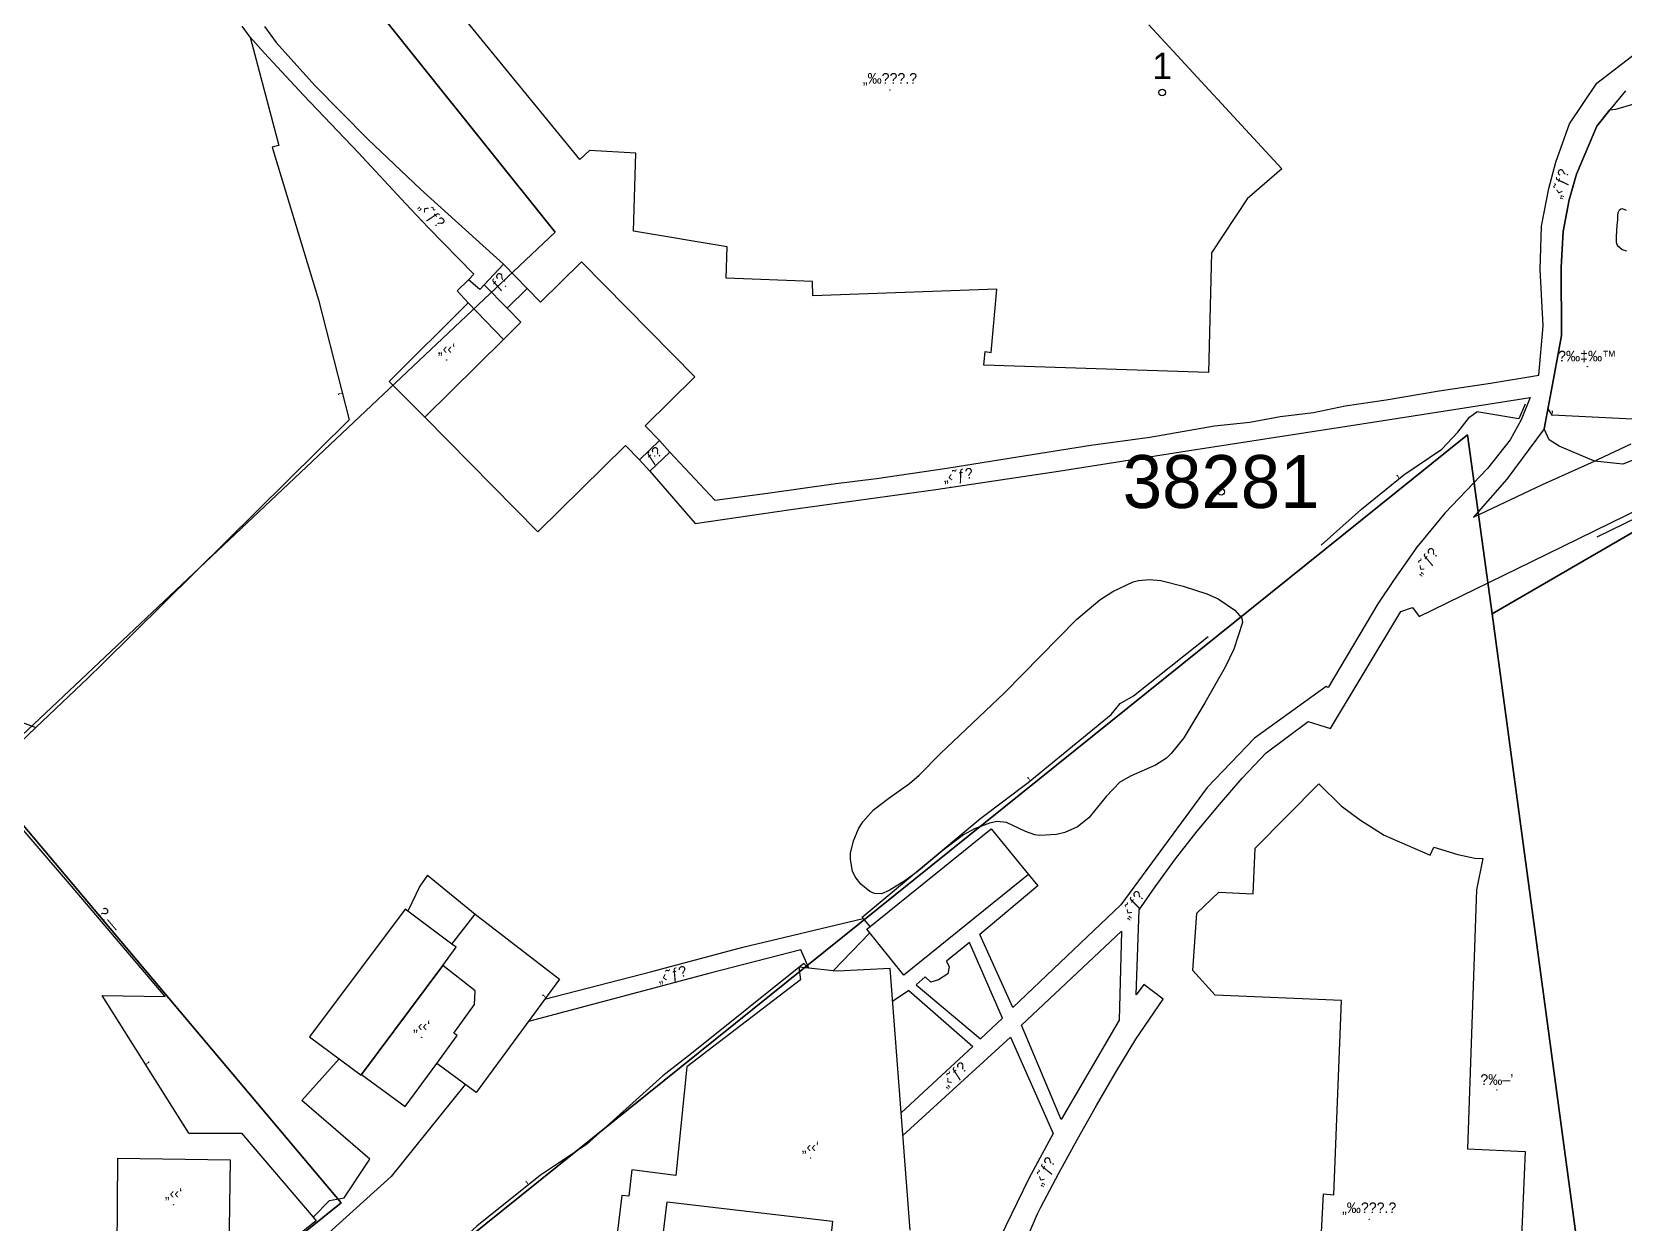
# Model space of a CAD drawing. Header units: metres. Extents: x 218299 to 220222, y 572714 to 574340.
# Drawn here: x 219105.7 to 219226, y 573741.8 to 573831.8 of the extents above; entities that cross this region are included whole.
import ezdxf
from ezdxf.enums import TextEntityAlignment as Align

# ---------------------------------------------------------------- set-up
doc = ezdxf.new("R2010")
doc.units = ezdxf.units.M
doc.header["$MEASUREMENT"] = 0
for name, color, linetype in [('1601', 44, 'LANDBORDER'), ('1602', 44, 'Continuous'), ('1603', 44, 'Continuous'), ('A_POINTS', 2, 'Continuous'), ('M2200', 253, 'Continuous'), ('M2202', 253, 'Continuous'), ('M2204', 253, 'Continuous'), ('M2207', 253, 'Continuous'), ('M2407', 253, 'Continuous'), ('M2408', 253, 'Continuous'), ('M2412', 253, 'Continuous'), ('M2601', 253, 'Continuous'), ('M2603', 253, 'Continuous'), ('M2605', 253, 'Continuous'), ('M2802', 253, 'Continuous'), ('M2804', 253, 'Continuous')]:
    doc.layers.add(name, color=color, linetype=linetype)
doc.styles.add('HEBTXT', font='HEBTXT')
doc.styles.add('MAVAT_HEBTXT', font='HEBTXT')
doc.linetypes.add('LANDBORDER', pattern='A,6.25,[208,elecad.shx,S=0.02,R=0,X=-0.6,Y=0],12.5,[208,elecad.shx,S=0.02,R=180,X=0.6,Y=0],6.25', length=25)

# ---------------------------------------------------------------- blocks, each defined once
blk = doc.blocks.new('1601')
at = {"layer": 'A_POINTS'}
blk.add_circle((0, 0), 0.25, dxfattribs=at)
at = {"color": 0, "style": 'HEBTXT'}
blk.add_attdef('LOT_NUM', text='', height=4, dxfattribs=at).set_placement((0, -1.22), align=Align.CENTER)
blk = doc.blocks.new('1603')
at = {"layer": 'A_POINTS'}
blk.add_circle((0, 0), 0.25, dxfattribs=at)
at = {"color": 0, "style": 'HEBTXT'}
blk.add_attdef('PARCEL_NUM', text='', height=2, dxfattribs=at).set_placement((0, 1), align=Align.CENTER)
at = {"color": 0, "style": 'HEBTXT', "flags": 1}
blk.add_attdef('LOT_NUM', text='', height=2, dxfattribs=at).set_placement((0, -2.5), align=Align.CENTER)
blk = doc.blocks.new('M2802')
blk.add_circle((0, 0), 0.025)
at = {"style": 'MAVAT_HEBTXT'}
blk.add_attdef('NAME', text='', height=0.8, dxfattribs=at).set_placement((0, 1.59), align=Align.MIDDLE)
blk = doc.blocks.new('M2804')
blk.add_circle((0, 0), 0.025)
at = {"style": 'MAVAT_HEBTXT'}
blk.add_attdef('NAME', text='', height=0.8, dxfattribs=at).set_placement((0, 1.59), align=Align.MIDDLE)
blk = doc.blocks.new('M2207')
blk.add_circle((0, 0), 0.025)
at = {"style": 'MAVAT_HEBTXT'}
blk.add_attdef('NAME', text='', height=0.8, dxfattribs=at).set_placement((0, 1.59), align=Align.MIDDLE)
blk = doc.blocks.new('M2408')
blk.add_circle((0, 0), 0.025)
at = {"style": 'MAVAT_HEBTXT'}
blk.add_attdef('NAME', text='', height=0.8, dxfattribs=at).set_placement((0, 1.59), align=Align.MIDDLE)
blk = doc.blocks.new('M2412')
blk.add_circle((0, 0), 0.025)
at = {"style": 'MAVAT_HEBTXT'}
blk.add_attdef('NAME', text='', height=0.8, dxfattribs=at).set_placement((0, 1.59), align=Align.MIDDLE)
blk = doc.blocks.new('M2601')
blk.add_circle((0, 0), 0.025)
at = {"style": 'MAVAT_HEBTXT'}
blk.add_attdef('NAME', text='', height=0.8, dxfattribs=at).set_placement((0, 1.59), align=Align.MIDDLE)
blk = doc.blocks.new('M2605')
blk.add_circle((0, 0), 0.025)
at = {"style": 'MAVAT_HEBTXT'}
blk.add_attdef('NAME', text='', height=0.8, dxfattribs=at).set_placement((0, 1.59), align=Align.MIDDLE)
blk = doc.blocks.new('M2202')
blk.add_circle((0, 0), 0.025)
at = {"style": 'MAVAT_HEBTXT'}
blk.add_attdef('NAME', text='', height=0.8, dxfattribs=at).set_placement((0, 1.59), align=Align.MIDDLE)
blk = doc.blocks.new('111')
at = {"layer": 'M2200'}
for points in [[(219135.39, 573802.73, 580.32), (219135.39, 573802.73, 580.32), (219141.34, 573808.6, 580.32), (219142.65, 573809.89, 580.32), (219141.61, 573810.95, 579.57), (219141.61, 573810.95, 579.57), (219141.61, 573810.95, 579.57), (219143.13, 573812.45, 579.57), (219143.13, 573812.45, 579.57), (219143.13, 573812.45, 579.57), (219144.14, 573811.42, 580.25), (219147.24, 573814.47, 580.25), (219155.8, 573805.78, 580.25), (219152.04, 573802.08, 580.25), (219153.13, 573800.97, 579.42), (219153.13, 573800.97, 579.42), (219151.63, 573799.49, 579.42), (219151.63, 573799.49, 579.42), (219151.63, 573799.49, 579.42), (219150.56, 573800.57, 580.25), (219143.94, 573794.05, 580.25)], [(219181.01, 573768.18, 578.15), (219181.01, 573768.18, 578.15), (219171.61, 573760.57, 578.15), (219168.81, 573764.03, 578.15), (219169.06, 573764.23, 578.15), (219178.21, 573771.63, 578.15), (219181.01, 573768.18, 578.15)], [(219133.9, 573765.54, 578.75), (219126.69, 573755.91, 578.75), (219130.58, 573753.01, 578.82), (219130.61, 573753.05, 578.82), (219136.75, 573761.29, 578.82), (219137.77, 573762.67, 578.82), (219137.44, 573762.91, 578.82), (219133.9, 573765.54, 578.75)]]:
    blk.add_polyline3d(points, close=True, dxfattribs=at)
blk.add_polyline3d([(219153.35, 573740.53, 582.1), (219153.71, 573743.43, 582.1), (219153.71, 573743.43, 582.1), (219166.21, 573741.97, 582.1), (219166.21, 573741.97, 582.1), (219165.23, 573732.74, 582.1)], dxfattribs=at)
at = {"layer": 'M2204'}
for points in [[(219190.11, 573832.37, 576.67), (219200.16, 573821.49, 576.58), (219197.55, 573819.23, 576.58), (219194.86, 573815.14, 576.49), (219194.62, 573806.1, 576.67), (219177.65, 573806.65, 576.67), (219177.74, 573807.68, 576.67), (219178.19, 573807.61, 576.67), (219178.64, 573812.4, 576.85), (219164.71, 573811.88, 576.72), (219164.69, 573812.96, 576.72), (219158.16, 573813.22, 576.63), (219158.24, 573815.59, 576.63), (219151.18, 573816.77, 576.63), (219151.34, 573822.67, 576.72), (219147.83, 573822.88, 576.67), (219147.12, 573822.19, 576.67), (219137.68, 573833.7, 576.67)], [(219203.12, 573740.16, 580.45), (219203.31, 573744.04, 579.7), (219204.09, 573743.97, 580.38), (219204.69, 573758.66, 580.38), (219195.12, 573759.05, 580.38), (219193.43, 573760.92, 580.38), (219193.74, 573765.26, 580.45), (219195.41, 573766.83, 580.45), (219197.99, 573766.71, 580.45), (219198.15, 573770.15, 578.65), (219202.96, 573775.01, 580.38), (219204.65, 573773.35, 579.48), (219206.11, 573772.28, 577.75), (219207.91, 573771.15, 577.75), (219211.39, 573769.64, 579.63), (219211.65, 573770.23, 580.38), (219213.46, 573769.69, 580.38), (219214.76, 573769.41, 580.38), (219215.35, 573769.37, 580.38), (219214.88, 573767.02, 579.63), (219214.21, 573747.45, 581.05), (219218.55, 573747.24, 581.35), (219218.17, 573738.42, 581.35)]]:
    blk.add_polyline3d(points, dxfattribs=at)
at = {"layer": 'M2207'}
for points in [[(219141.34, 573808.6, 579.42), (219138.68, 573811.36, 579.42), (219138.68, 573811.36, 579.42), (219132.71, 573805.41, 579.42), (219135.39, 573802.73, 579.42), (219141.34, 573808.6, 579.42)], [(219130.61, 573753.05, 578.65), (219133.91, 573750.63, 578.5), (219136.31, 573753.9, 578.5), (219137.84, 573756, 578.5), (219137.58, 573756.19, 578.5), (219139.16, 573758.34, 578.43), (219139.2, 573759.39, 578.43), (219136.75, 573761.29, 578.43)], [(219112.2, 573746.74, 580.08), (219120.68, 573746.6, 580.08), (219120.59, 573739.71, 580.08), (219112.14, 573739.82, 580.08), (219112.2, 573746.74, 580.08)]]:
    blk.add_polyline3d(points, close=True, dxfattribs=at)
for points in [[(219172.07, 573741.31, 579.18), (219170.56, 573761.06, 579.25), (219166.58, 573760.87, 579.03), (219166.26, 573760.9, 579.02), (219164.41, 573761.09, 578.97), (219164.41, 573761.09, 578.97), (219163.67, 573761.17, 578.95), (219163.8, 573760.21, 578.95), (219155.19, 573753.63, 578.35), (219154.36, 573745.43, 578.35), (219151.05, 573745.86, 577.98), (219150.81, 573743.86, 578.2), (219150.28, 573743.92, 578.2), (219149.93, 573741.02, 578.2)], [(219153.35, 573740.53, 578.73), (219153.71, 573743.43, 578.73), (219166.21, 573741.97, 579.18), (219165.23, 573732.74, 579.18)]]:
    blk.add_polyline3d(points, dxfattribs=at)
at = {"layer": 'M2407'}
for points in [[(219138.7, 573813.09, 576.13), (219137.84, 573812.26, 576.13), (219138.68, 573811.36, 576.13)], [(219135.61, 573768.13, 575.91), (219135.01, 573767.3, 575.91), (219134.11, 573765.39, 575.91)], [(219135.61, 573768.13, 575.91), (219139.19, 573765.17, 575.91)], [(219181.01, 573768.18, 575.16), (219181.73, 573767.31, 575.16), (219177.34, 573763.64, 575.29), (219177.34, 573763.64, 575.29)], [(219176.55, 573763.02, 575.29), (219174.82, 573761.62, 575.29), (219175.03, 573761.19, 575.29), (219174.92, 573760.67, 575.29), (219174.21, 573760.22, 575.29), (219173.65, 573760.04, 575.29), (219173.2, 573760.44, 575.29), (219172.52, 573759.83, 575.29)], [(219171.97, 573759.41, 575.29), (219170.75, 573758.57, 575.29)], [(219126.95, 573742.28, 575.91), (219128.19, 573743.55, 575.91), (219129.29, 573743.75, 575.91), (219131.24, 573746.65, 575.91), (219126.1, 573751.1, 575.91), (219128.93, 573754.24, 575.91)], [(219138.45, 573752.31, 575.91), (219132.84, 573745.34, 575.91), (219127.61, 573740.62, 575.91), (219116.89, 573732.09, 575.68)]]:
    blk.add_polyline3d(points, dxfattribs=at)
at = {"layer": 'M2408'}
for points in [[(219153.91, 573800.09, 581.1), (219157.32, 573796.45, 581.1), (219161.3, 573796.99, 581.1), (219166.47, 573797.7, 581.1), (219169.53, 573798.1, 581.1), (219174.84, 573798.88, 581.1), (219180.19, 573799.72, 581.1), (219185.73, 573800.61, 581.1), (219190.18, 573801.22, 581.1), (219195.08, 573802.08, 581.1), (219197.74, 573802.35, 581.1), (219200.03, 573802.77, 581.1), (219202.55, 573803.08, 581.1), (219204.95, 573803.57, 581.1), (219208.06, 573804.04, 581.1), (219212.05, 573804.7, 581.1), (219215.93, 573805.3, 581.1), (219219.58, 573805.89, 581.1), (219219.91, 573809.62, 581.1), (219219.7, 573813.87, 581.1), (219219.8, 573817.15, 581.1), (219220.36, 573820.01, 581.1), (219220.87, 573822, 581.1), (219221.91, 573824.89, 581.1), (219223.98, 573827.96, 581.1), (219227.15, 573830.39, 581.1)], [(219123.29, 573832.24, 576.84), (219124.15, 573831.03, 576.84), (219127.09, 573827.78, 576.84), (219131.09, 573823.72, 576.84), (219135.06, 573819.96, 576.84), (219141.33, 573814.28, 576.84), (219139.55, 573812.37, 576.84), (219138.7, 573813.09, 576.84), (219139.11, 573813.53, 576.84), (219135.64, 573817.06, 576.84), (219133.94, 573818.86, 576.84), (219130.38, 573822.7, 576.84), (219126.22, 573827.06, 576.84), (219123.25, 573830.26, 576.84), (219122.2, 573831.43, 576.84), (219121.59, 573832.26, 576.84)], [(219226.13, 573827.39, 583.53), (219224.95, 573825.93, 583.53), (219223.98, 573824.72, 583.53), (219222.44, 573821.09, 583.53), (219221.89, 573819.15, 583.53), (219221.43, 573816.74, 583.53), (219221.29, 573814.06, 583.53), (219221.31, 573808.88, 583.53), (219220.75, 573805.88, 583.53), (219219.99, 573801.83, 583.53), (219217.18, 573798.05, 583.53), (219214.66, 573795.16, 583.53), (219219.88, 573797.63, 583.53), (219223.81, 573799.4, 583.53), (219224.11, 573799.54, 583.53), (219226.57, 573800.72, 583.53)], [(219179.18, 573736.69, 575.4), (219181.71, 573742.54, 575.4), (219181.96, 573743.03, 575.4), (219183.32, 573745.61, 575.4), (219184.72, 573748.18, 575.4), (219186.16, 573750.72, 575.4), (219187.63, 573753.23, 575.4), (219189.14, 573755.73, 575.4), (219191.19, 573758.74, 575.4), (219189.73, 573759.85, 575.4), (219189.16, 573759.09, 575.4), (219189.39, 573765.51, 575.4), (219190.59, 573767.23, 575.4), (219192.14, 573769.36, 575.4), (219193.76, 573771.44, 575.4), (219195.45, 573773.47, 575.4), (219197.18, 573775.45, 575.4), (219198.98, 573777.37, 575.4), (219202.17, 573779.74, 575.4), (219203.84, 573779.2, 575.4), (219209.15, 573788.04, 575.4), (219210.05, 573788.34, 575.4), (219210.55, 573787.65, 575.4), (219219.06, 573791.81, 575.4), (219228.58, 573796.48, 575.4)], [(219152.4, 573798.64, 576.3), (219155.83, 573794.69, 576.3), (219163.06, 573795.74, 576.3), (219174.01, 573797.25, 576.3), (219183.28, 573798.63, 576.3), (219193.02, 573800.18, 576.3), (219205.09, 573802.05, 576.3), (219213.97, 573803.43, 576.3), (219218.94, 573804.2, 576.3), (219218.25, 573802.51, 576.3), (219217.43, 573801.01, 576.3), (219215.71, 573798.85, 576.3), (219212.49, 573795.47, 576.3), (219210.36, 573792.91, 576.3), (219208.65, 573790.47, 576.3), (219207.42, 573788.63, 576.3), (219203.66, 573782.29, 576.3), (219203.52, 573782.38, 576.3), (219198.1, 573778.48, 576.3), (219194.53, 573774.73, 576.3), (219187.99, 573765.87, 576.3), (219179.84, 573758.12, 576.3), (219177.34, 573763.64, 576.3)], [(219144.45, 573758.74, 575.91), (219152.55, 573760.85, 575.91), (219159.42, 573762.67, 575.91), (219168.52, 573764.85, 575.91)], [(219172.52, 573759.83, 575.29), (219177.39, 573755.76, 575.29), (219179.05, 573757.32, 575.29), (219176.55, 573763.02, 575.29)], [(219164.41, 573761.09, 575.76), (219163.82, 573762.47, 575.76), (219156.95, 573760.72, 575.76), (219143.23, 573757.07, 575.76)], [(219171.97, 573759.41, 575.67), (219176.82, 573755.18, 575.67), (219171.4, 573750.15, 575.67)], [(219171.53, 573748.44, 575.59), (219179.66, 573755.87, 575.59), (219182.89, 573748.59, 575.59), (219181.05, 573745.19, 575.59), (219178.41, 573739.75, 575.59), (219177.45, 573737.1, 575.59), (219176.38, 573733.78, 575.59), (219172.6, 573740.49, 575.59)]]:
    blk.add_polyline3d(points, dxfattribs=at)
blk.add_polyline3d([(219188.04, 573763.89, 575.29), (219187.87, 573757.16, 575.29), (219183.5, 573749.66, 575.29), (219180.49, 573756.78, 575.29)], close=True, dxfattribs=at)
at = {"layer": 'M2412'}
for points in [[(219141.61, 573810.95, 577.26), (219139.87, 573812.71, 576.72), (219141.33, 573814.28, 576.72), (219143.13, 573812.45, 577.26)], [(219153.13, 573800.97, 576.6), (219153.91, 573800.09, 576.3), (219152.4, 573798.64, 576.3), (219151.63, 573799.49, 576.6)]]:
    blk.add_polyline3d(points, close=True, dxfattribs=at)
at = {"layer": 'M2601'}
for points in [[(219122.2, 573831.43, 578.17), (219124.35, 573823.26, 578.17), (219123.87, 573823.12, 578.17), (219127.36, 573811.58, 578.17), (219129.67, 573802.51, 578.17), (219111.04, 573784.09, 578.17)], [(219228.69, 573802.48, 581.09), (219220.59, 573802.87, 578.69), (219220.28, 573803.39, 578.69)], [(219143.13, 573812.45, 578.46), (219143.13, 573812.45, 578.46), (219141.33, 573814.28, 577.86), (219141.33, 573814.28, 577.86)], [(219139.87, 573812.71, 577.88), (219139.87, 573812.71, 577.88), (219141.61, 573810.95, 578.46)], [(219218.55, 573803.7, 578.22), (219218.09, 573802.6, 578.22), (219214.9, 573803.12, 578.22), (219214.9, 573803.12, 578.22)], [(219203.13, 573793.05, 577.02), (219206.18, 573795.77, 577.02), (219209.4, 573798.36, 577.17), (219212.27, 573800.3, 577.32), (219213.48, 573801.58, 577.41), (219214.35, 573802.71, 577.47), (219214.9, 573803.12, 577.47)], [(219169.06, 573764.23, 577.17), (219168.44, 573764.95, 577.17), (219177.41, 573772.43, 577.17), (219181, 573775.12, 577.14), (219187.26, 573780.27, 577.08), (219187.95, 573781.08, 577.08), (219188.95, 573781.68, 577.07), (219194.6, 573786.15, 577.02)], [(219111.04, 573784.09, 578.17), (219109.96, 573783.03, 578.17), (219106, 573779.27, 578.23), (219100.14, 573773.71, 578.32), (219080.92, 573755.72, 578.69)], [(219099.31, 573781.78, 578.2), (219106, 573779.27, 578.23)], [(219137.44, 573762.91, 578.6), (219139.19, 573765.17, 578.6), (219145.57, 573760.26, 578.6), (219139.28, 573751.69, 578.6), (219136.31, 573753.9, 578.6)], [(219166.26, 573760.9, 578.82), (219169.03, 573763.77, 578.82)], [(219164.41, 573761.09, 577.62), (219164.05, 573761.45, 577.62), (219155.54, 573754.64, 577.62), (219153.38, 573752.97, 577.62), (219147.62, 573747.76, 577.62), (219144.13, 573745.45, 577.77), (219139.32, 573741.61, 577.77), (219135.81, 573738.34, 577.77), (219130.35, 573734.3, 577.77), (219122.03, 573727.64, 577.47)], [(219117.57, 573748.63, 578.53), (219111, 573759.04, 578.53)]]:
    blk.add_polyline3d(points, dxfattribs=at)
at = {"layer": 'M2603'}
blk.add_polyline3d([(219224.01, 573793.69, 576.42), (219230.25, 573796.74, 578.58), (219238.19, 573800.72, 579.68), (219241.45, 573801.53, 581.42), (219241.91, 573800.64, 582.52)], dxfattribs=at)
at = {"layer": 'M2605'}
for points in [[(219111, 573759.04, 577.18), (219115.77, 573758.94, 577.18), (219108.69, 573767.3, 577.18), (219103.36, 573773.52, 577.07)], [(219117.57, 573748.63, 577.03), (219117.57, 573748.63, 577.03), (219121.55, 573748.62, 577.03), (219126.95, 573742.28, 577.03), (219127.18, 573742.01, 577.03), (219114.35, 573731.77, 577.03)]]:
    blk.add_polyline3d(points, dxfattribs=at)
at = {"layer": 'M2802'}
for points in [[(219226.9, 573799.54, 576.59), (219225.94, 573799.18, 576.59), (219223.81, 573799.4, 576.59), (219221.14, 573800.52, 576.44), (219220.38, 573801.02, 576.36), (219219.99, 573801.83, 576.37), (219220.75, 573805.88, 576.52), (219221.31, 573808.88, 576.59), (219221.29, 573814.06, 576.74), (219221.43, 573816.74, 576.97), (219221.89, 573819.15, 577.42), (219222.44, 573821.09, 577.79), (219223.98, 573824.72, 578.24), (219224.95, 573825.93, 578.61), (219225.42, 573826, 578.72), (219226.81, 573826.39, 579.02)], [(219226.21, 573818.34, 578.43), (219225.92, 573818.45, 578.39), (219225.79, 573818.43, 578.37), (219225.67, 573818.33, 578.35), (219225.63, 573818.29, 578.35), (219225.61, 573818.25, 578.35), (219225.57, 573818.17, 578.35), (219225.55, 573817.99, 578.35), (219225.55, 573817.64, 578.35), (219225.5, 573817.22, 578.32), (219225.45, 573816.79, 578.28), (219225.43, 573816.37, 578.24), (219225.43, 573816.16, 578.22), (219225.43, 573815.95, 578.2), (219225.52, 573815.73, 578.19), (219225.9, 573815.4, 578.18), (219226.23, 573815.29, 578.19)]]:
    blk.add_polyline3d(points, dxfattribs=at)
blk.add_polyline3d([(219174.38, 573777.3, 575.46), (219179.2, 573781.89, 575.64), (219184.64, 573787.44, 576.09), (219186.41, 573788.93, 576.11), (219187.39, 573789.54, 576.09), (219188.94, 573790.27, 576), (219189.33, 573790.38, 575.97), (219190.16, 573790.46, 575.89), (219191.02, 573790.38, 575.81), (219192.7, 573789.95, 575.64), (219194.49, 573789.38, 575.56), (219195.35, 573788.99, 575.53), (219196.62, 573788.14, 575.46), (219197.15, 573787.54, 575.26), (219197.2, 573787.21, 575.19), (219196.53, 573785.19, 575.1), (219195.88, 573783.83, 575.05), (219194.35, 573781.13, 575.01), (219192.76, 573778.5, 575.02), (219191.81, 573777.3, 575.01), (219191.45, 573776.96, 574.99), (219190.61, 573776.44, 574.91), (219188.77, 573775.63, 574.69), (219187.93, 573775.14, 574.65), (219186.89, 573774.06, 574.69), (219185.57, 573772.44, 574.8), (219184.72, 573771.76, 574.83), (219183.78, 573771.35, 574.83), (219183.14, 573771.2, 574.82), (219181.87, 573771.12, 574.83), (219181.51, 573771.16, 574.85), (219180.8, 573771.43, 574.88), (219179.36, 573772.11, 574.97), (219178.65, 573772.17, 575.01), (219178.07, 573772.05, 575.05), (219176.94, 573771.63, 575.16), (219176.1, 573771.16, 575.19), (219174.57, 573770.02, 575.19), (219172.7, 573768.44, 575.19), (219171.68, 573767.68, 575.19), (219170.49, 573766.96, 575.19), (219169.9, 573766.71, 575.19), (219169.39, 573766.73, 575.19), (219169.04, 573766.89, 575.19), (219168.36, 573767.44, 575.19), (219167.91, 573768, 575.19), (219167.72, 573768.42, 575.19), (219167.56, 573769.31, 575.19), (219167.58, 573769.78, 575.19), (219167.79, 573770.71, 575.19), (219168.18, 573771.61, 575.19), (219168.51, 573772.16, 575.19), (219169.3, 573773.06, 575.19), (219170.46, 573773.94, 575.25), (219172.04, 573775.05, 575.41), (219172.77, 573775.68, 575.46)], close=True, dxfattribs=at)
at = {"layer": 'M2202'}
ref = blk.add_blockref('M2202', (219170.55, 573827.45), dxfattribs=dict(at, xscale=0.5, yscale=0.5, zscale=0.5))
ref.add_attrib('NAME', '„‰\x90\x81\x81.\x8e', dxfattribs={"layer": '0', "height": 0.8, "style": 'MAVAT_HEBTXT'}).set_placement((219170.55, 573828.25), align=Align.MIDDLE)
ref = blk.add_blockref('M2202', (219206.77, 573742.12), dxfattribs=dict(at, xscale=0.5, yscale=0.5, zscale=0.5))
ref.add_attrib('NAME', '„‰\x90\x81\x81.\x8e', dxfattribs={"layer": '0', "height": 0.8, "style": 'MAVAT_HEBTXT'}).set_placement((219206.77, 573742.92), align=Align.MIDDLE)
at = {"layer": 'M2207'}
ref = blk.add_blockref('M2207', (219137.04, 573807.04), dxfattribs=dict(at, xscale=0.5, yscale=0.5, zscale=0.5))
ref.add_attrib('NAME', '„‹‹‘', dxfattribs={"layer": '0', "height": 0.8, "style": 'MAVAT_HEBTXT'}).set_placement((219137.04, 573807.83), align=Align.MIDDLE)
ref = blk.add_blockref('M2207', (219135.16, 573755.87), dxfattribs=dict(at, xscale=0.5, yscale=0.5, zscale=0.5))
ref.add_attrib('NAME', '„‹‹‘', dxfattribs={"layer": '0', "height": 0.8, "style": 'MAVAT_HEBTXT'}).set_placement((219135.16, 573756.67), align=Align.MIDDLE)
ref = blk.add_blockref('M2207', (219164.54, 573746.74), dxfattribs=dict(at, xscale=0.5, yscale=0.5, zscale=0.5))
ref.add_attrib('NAME', '„‹‹‘', dxfattribs={"layer": '0', "height": 0.8, "style": 'MAVAT_HEBTXT'}).set_placement((219164.54, 573747.53), align=Align.MIDDLE)
ref = blk.add_blockref('M2207', (219116.4, 573743.22), dxfattribs=dict(at, xscale=0.5, yscale=0.5, zscale=0.5))
ref.add_attrib('NAME', '„‹‹‘', dxfattribs={"layer": '0', "height": 0.8, "style": 'MAVAT_HEBTXT'}).set_placement((219116.4, 573744.02), align=Align.MIDDLE)
at = {"layer": 'M2408'}
ref = blk.add_blockref('M2408', (219222.17, 573820.16), dxfattribs=dict(at, xscale=0.5, yscale=0.5, zscale=0.5))
ref.add_attrib('NAME', '„‹˜ƒ\x8e', dxfattribs={"layer": '0', "height": 0.8, "rotation": 74.175, "style": 'MAVAT_HEBTXT'}).set_placement((219221.3, 573820.33), align=Align.MIDDLE)
ref = blk.add_blockref('M2408', (219135.16, 573817.58), dxfattribs=dict(at, xscale=0.5, yscale=0.5, zscale=0.5))
ref.add_attrib('NAME', '„‹˜ƒ\x8e', dxfattribs={"layer": '0', "height": 0.8, "rotation": 313.4312, "style": 'MAVAT_HEBTXT'}).set_placement((219135.86, 573817.98), align=Align.MIDDLE)
ref = blk.add_blockref('M2408', (219175.12, 573797.41), dxfattribs=dict(at, xscale=0.5, yscale=0.5, zscale=0.5))
ref.add_attrib('NAME', '„‹˜ƒ\x8e', dxfattribs={"layer": '0', "height": 0.8, "rotation": 8.4805, "style": 'MAVAT_HEBTXT'}).set_placement((219175.71, 573798.25), align=Align.MIDDLE)
ref = blk.add_blockref('M2408', (219210.36, 573792.91), dxfattribs=dict(at, xscale=0.5, yscale=0.5, zscale=0.5))
ref.add_attrib('NAME', '„‹˜ƒ\x8e', dxfattribs={"layer": '0', "height": 0.8, "rotation": 50.2245, "style": 'MAVAT_HEBTXT'}).set_placement((219211.11, 573791.77), align=Align.MIDDLE)
ref = blk.add_blockref('M2408', (219189.39, 573765.51), dxfattribs=dict(at, xscale=0.5, yscale=0.5, zscale=0.5))
ref.add_attrib('NAME', '„‹˜ƒ\x8e', dxfattribs={"layer": '0', "height": 0.8, "rotation": 55.2591, "style": 'MAVAT_HEBTXT'}).set_placement((219188.94, 573765.83), align=Align.MIDDLE)
ref = blk.add_blockref('M2408', (219154.24, 573760), dxfattribs=dict(at, xscale=0.5, yscale=0.5, zscale=0.5))
ref.add_attrib('NAME', '„‹˜ƒ\x8e', dxfattribs={"layer": '0', "height": 0.8, "rotation": 14.8879, "style": 'MAVAT_HEBTXT'}).set_placement((219154.1, 573760.53), align=Align.MIDDLE)
ref = blk.add_blockref('M2408', (219176.47, 573754.85), dxfattribs=dict(at, xscale=0.5, yscale=0.5, zscale=0.5))
ref.add_attrib('NAME', '„‹˜ƒ\x8e', dxfattribs={"layer": '0', "height": 0.8, "rotation": 42.8217, "style": 'MAVAT_HEBTXT'}).set_placement((219175.44, 573752.96), align=Align.MIDDLE)
ref = blk.add_blockref('M2408', (219181.71, 573746.42), dxfattribs=dict(at, xscale=0.5, yscale=0.5, zscale=0.5))
ref.add_attrib('NAME', '„‹˜ƒ\x8e', dxfattribs={"layer": '0', "height": 0.8, "rotation": 61.5693, "style": 'MAVAT_HEBTXT'}).set_placement((219182.29, 573745.69), align=Align.MIDDLE)
at = {"layer": 'M2412'}
ref = blk.add_blockref('M2412', (219141.49, 573812.6), dxfattribs=dict(at, xscale=0.5, yscale=0.5, zscale=0.5, rotation=350.9916531213731))
ref.add_attrib('NAME', 'ƒ\x8e', dxfattribs={"layer": '0', "height": 0.8, "rotation": 51.283, "style": 'MAVAT_HEBTXT'}).set_placement((219141.06, 573812.95), align=Align.MIDDLE)
ref = blk.add_blockref('M2412', (219152.77, 573799.8), dxfattribs=dict(at, xscale=0.5, yscale=0.5, zscale=0.5, rotation=342.8610071476106))
ref.add_attrib('NAME', 'ƒ\x8e', dxfattribs={"layer": '0', "height": 0.8, "rotation": 43.1524, "style": 'MAVAT_HEBTXT'}).set_placement((219152.77, 573799.8), align=Align.MIDDLE)
at = {"layer": 'M2601'}
ref = blk.add_blockref('M2601', (219129.16, 573804.52), dxfattribs=dict(at, xscale=0.5, yscale=0.5, zscale=0.5))
ref.add_attrib('NAME', '‚', dxfattribs={"layer": '0', "height": 0.8, "rotation": 104.3179, "style": 'MAVAT_HEBTXT'}).set_placement((219128.62, 573804.39), align=Align.MIDDLE)
ref = blk.add_blockref('M2601', (219220.59, 573802.87), dxfattribs=dict(at, xscale=0.5, yscale=0.5, zscale=0.5))
ref.add_attrib('NAME', '‚', dxfattribs={"layer": '0', "height": 0.8, "rotation": 357.215, "style": 'MAVAT_HEBTXT'}).set_placement((219220.62, 573803.42), align=Align.MIDDLE)
ref = blk.add_blockref('M2601', (219209.06, 573798.08), dxfattribs=dict(at, xscale=0.5, yscale=0.5, zscale=0.5))
ref.add_attrib('NAME', '‚', dxfattribs={"layer": '0', "height": 0.8, "rotation": 38.7455, "style": 'MAVAT_HEBTXT'}).set_placement((219208.72, 573798.51), align=Align.MIDDLE)
ref = blk.add_blockref('M2601', (219181.16, 573775.26), dxfattribs=dict(at, xscale=0.5, yscale=0.5, zscale=0.5))
ref.add_attrib('NAME', '‚', dxfattribs={"layer": '0', "height": 0.8, "rotation": 39.42, "style": 'MAVAT_HEBTXT'}).set_placement((219180.81, 573775.68), align=Align.MIDDLE)
ref = blk.add_blockref('M2601', (219144.55, 573758.88), dxfattribs=dict(at, xscale=0.5, yscale=0.5, zscale=0.5))
ref.add_attrib('NAME', '‚', dxfattribs={"layer": '0', "height": 0.8, "rotation": 53.7382, "style": 'MAVAT_HEBTXT'}).set_placement((219144.11, 573759.21), align=Align.MIDDLE)
ref = blk.add_blockref('M2601', (219114.29, 573753.83), dxfattribs=dict(at, xscale=0.5, yscale=0.5, zscale=0.5))
ref.add_attrib('NAME', '‚', dxfattribs={"layer": '0', "height": 0.8, "rotation": 302.2149, "style": 'MAVAT_HEBTXT'}).set_placement((219114.75, 573754.13), align=Align.MIDDLE)
ref = blk.add_blockref('M2601', (219143.23, 573744.73), dxfattribs=dict(at, xscale=0.5, yscale=0.5, zscale=0.5))
ref.add_attrib('NAME', '‚', dxfattribs={"layer": '0', "height": 0.8, "rotation": 38.5831, "style": 'MAVAT_HEBTXT'}).set_placement((219142.89, 573745.16), align=Align.MIDDLE)
at = {"layer": 'M2605'}
ref = blk.add_blockref('M2605', (219111.12, 573764.43), dxfattribs=dict(at, xscale=0.5, yscale=0.5, zscale=0.5))
ref.add_attrib('NAME', '\x9a.—', dxfattribs={"layer": '0', "height": 0.8, "rotation": 310.2297, "style": 'MAVAT_HEBTXT'}).set_placement((219111.54, 573764.78), align=Align.MIDDLE)
at = {"layer": 'M2802'}
ref = blk.add_blockref('M2802', (219223.25, 573806.53, 577.72), dxfattribs=dict(at, xscale=0.5, yscale=0.5, zscale=0.5))
ref.add_attrib('NAME', '\x8d‰‡‰™', dxfattribs={"layer": '0', "height": 0.8, "style": 'MAVAT_HEBTXT'}).set_placement((219223.25, 573807.32, 577.72), align=Align.MIDDLE)
at = {"layer": 'M2804'}
ref = blk.add_blockref('M2804', (219216.42, 573751.88, 584.73), dxfattribs=dict(at, xscale=0.5, yscale=0.5, zscale=0.5))
ref.add_attrib('NAME', '\x8d‰–’', dxfattribs={"layer": '0', "height": 0.8, "style": 'MAVAT_HEBTXT'}).set_placement((219216.42, 573752.68, 584.73), align=Align.MIDDLE)

msp = doc.modelspace()

# ---------------------------------------------------------------- linework, layer by layer
at = {"layer": '1602'}
for points in [[(219101.78, 573775.73), (219145.25, 573816.69), (219129.66, 573836.18), (219246.24, 573903.5), (219252.95, 573901.6), (219291.03, 573831.29), (219232.4932, 573797.3752), (219216.07, 573787.86), (219214.21, 573801.38), (219096.7179, 573707.0183), (219091.23, 573713), (219129.08, 573743.37)], [(219096.7179, 573707.0183), (219214.21, 573801.38), (219216.07, 573787.86), (219225.9657, 573714.5246), (219146.8337, 573651.7622), (219115.761, 573686.691)], [(219084.621, 573719.931), (219076.961, 573728.281), (219076.22, 573729.19), (219064.98, 573741.83), (219101.78, 573775.73), (219129.08, 573743.37), (219091.23, 573713), (219089.26, 573715.18)]]:
    msp.add_lwpolyline(points, close=True, dxfattribs=at)
for points in [[(219086.38, 573825.04), (219116.36, 573842.24), (219122.1394, 573845.582), (219129.66, 573836.18), (219145.25, 573816.69), (219101.78, 573775.73)], [(219225.9657, 573714.5246), (219216.07, 573787.86), (219232.4932, 573797.3752), (219233.333, 573790.572), (219242.8309, 573713.6292)]]:
    msp.add_lwpolyline(points, dxfattribs=at)

# ---------------------------------------------------------------- block references
msp.add_blockref('111', (0, 0))
at = {"layer": '1601'}
msp.add_blockref('1601', (219195.5806, 573797.0775), dxfattribs=at).add_auto_attribs({'LOT_NUM': '38281'})
at = {"layer": '1603'}
msp.add_blockref('1603', (219191.13, 573827.2601), dxfattribs=at).add_auto_attribs({'PARCEL_NUM': '1'})

doc.saveas('drawing.dxf')
